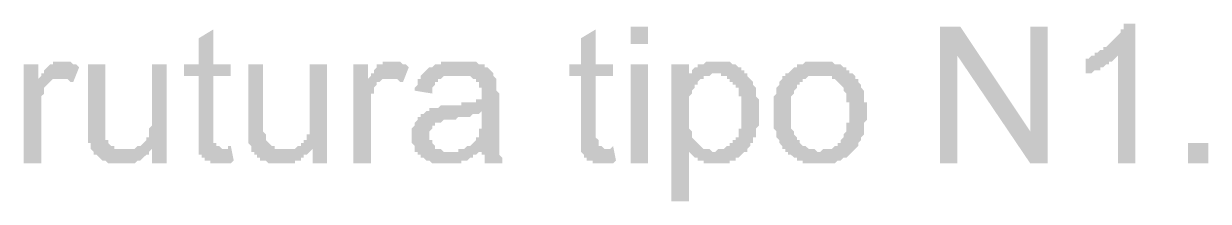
# Model space of a CAD drawing. Header units: millimetres. Extents: x 3949 to 6216, y -1987 to -943.
# Drawn here: x 5059.41 to 5079.23, y -1683.44 to -1680.47 of the extents above; entities that cross this region are included whole.
import ezdxf

# ---------------------------------------------------------------- set-up
doc = ezdxf.new("R2010")
doc.units = ezdxf.units.MM
doc.layers.add('PADRÃO DE ENTRADA', color=7, linetype='Continuous', lineweight=0)

msp = doc.modelspace()

# ---------------------------------------------------------------- hatches: boundary and pattern name
at = {"layer": 'PADRÃO DE ENTRADA', "transparency": 33554559}
for points in [[(5062.872, -1682.517), (5062.921, -1682.761), (5062.872, -1682.81), (5062.824, -1682.81), (5062.824, -1682.81), (5062.775, -1682.81), (5062.775, -1682.81), (5062.726, -1682.81), (5062.726, -1682.81), (5062.677, -1682.81), (5062.628, -1682.81), (5062.579, -1682.81), (5062.579, -1682.81), (5062.531, -1682.81), (5062.531, -1682.761), (5062.482, -1682.761), (5062.482, -1682.761), (5062.433, -1682.761), (5062.433, -1682.712), (5062.384, -1682.712), (5062.384, -1682.664), (5062.335, -1682.664), (5062.335, -1682.615), (5062.335, -1682.615), (5062.335, -1682.615), (5062.335, -1682.566), (5062.335, -1682.566), (5062.335, -1682.517), (5062.335, -1682.468), (5062.335, -1682.468), (5062.335, -1682.419), (5062.335, -1682.371), (5062.335, -1682.322), (5062.335, -1682.322), (5062.335, -1681.345), (5062.091, -1681.345), (5062.091, -1681.15), (5062.335, -1681.15), (5062.335, -1680.711), (5062.579, -1680.564), (5062.579, -1681.15), (5062.872, -1681.15), (5062.872, -1681.345), (5062.579, -1681.345), (5062.579, -1682.322), (5062.579, -1682.371), (5062.579, -1682.419), (5062.579, -1682.419), (5062.579, -1682.468), (5062.628, -1682.468), (5062.628, -1682.517), (5062.628, -1682.517), (5062.677, -1682.517), (5062.677, -1682.517), (5062.726, -1682.566), (5062.726, -1682.566), (5062.775, -1682.566), (5062.775, -1682.566), (5062.824, -1682.566), (5062.824, -1682.517), (5062.872, -1682.517)], [(5069.268, -1682.517), (5069.317, -1682.761), (5069.268, -1682.81), (5069.268, -1682.81), (5069.219, -1682.81), (5069.17, -1682.81), (5069.17, -1682.81), (5069.121, -1682.81), (5069.121, -1682.81), (5069.073, -1682.81), (5069.024, -1682.81), (5069.024, -1682.81), (5068.975, -1682.81), (5068.926, -1682.81), (5068.926, -1682.761), (5068.877, -1682.761), (5068.877, -1682.761), (5068.828, -1682.761), (5068.828, -1682.712), (5068.78, -1682.712), (5068.78, -1682.664), (5068.78, -1682.664), (5068.731, -1682.615), (5068.731, -1682.615), (5068.731, -1682.615), (5068.731, -1682.566), (5068.731, -1682.566), (5068.731, -1682.517), (5068.731, -1682.468), (5068.731, -1682.468), (5068.731, -1682.419), (5068.731, -1682.371), (5068.731, -1682.322), (5068.731, -1682.322), (5068.731, -1681.345), (5068.536, -1681.345), (5068.536, -1681.15), (5068.731, -1681.15), (5068.731, -1680.711), (5068.975, -1680.564), (5068.975, -1681.15), (5069.268, -1681.15), (5069.268, -1681.345), (5068.975, -1681.345), (5068.975, -1682.322), (5068.975, -1682.371), (5069.024, -1682.419), (5069.024, -1682.419), (5069.024, -1682.468), (5069.024, -1682.468), (5069.024, -1682.517), (5069.073, -1682.517), (5069.073, -1682.517), (5069.073, -1682.517), (5069.121, -1682.566), (5069.17, -1682.566), (5069.17, -1682.566), (5069.17, -1682.566), (5069.219, -1682.566), (5069.268, -1682.517), (5069.268, -1682.517)], [(5074.736, -1682.81), (5074.736, -1680.515), (5075.077, -1680.515), (5076.249, -1682.273), (5076.249, -1680.515), (5076.542, -1680.515), (5076.542, -1682.81), (5076.249, -1682.81), (5075.029, -1681.004), (5075.029, -1682.81)], [(5078.007, -1682.81), (5077.714, -1682.81), (5077.714, -1681.004), (5077.714, -1681.004), (5077.665, -1681.053), (5077.665, -1681.053), (5077.665, -1681.053), (5077.616, -1681.101), (5077.567, -1681.101), (5077.567, -1681.15), (5077.519, -1681.15), (5077.519, -1681.15), (5077.47, -1681.199), (5077.47, -1681.199), (5077.421, -1681.199), (5077.421, -1681.248), (5077.372, -1681.248), (5077.323, -1681.248), (5077.323, -1681.248), (5077.274, -1681.297), (5077.274, -1681.297), (5077.226, -1681.297), (5077.177, -1681.297), (5077.177, -1681.345), (5077.177, -1681.345), (5077.177, -1681.053), (5077.177, -1681.053), (5077.226, -1681.053), (5077.274, -1681.004), (5077.274, -1681.004), (5077.323, -1681.004), (5077.323, -1680.955), (5077.372, -1680.955), (5077.372, -1680.955), (5077.421, -1680.906), (5077.47, -1680.906), (5077.47, -1680.857), (5077.519, -1680.857), (5077.519, -1680.857), (5077.567, -1680.808), (5077.567, -1680.808), (5077.567, -1680.808), (5077.616, -1680.76), (5077.616, -1680.76), (5077.665, -1680.711), (5077.665, -1680.711), (5077.714, -1680.662), (5077.714, -1680.662), (5077.763, -1680.613), (5077.763, -1680.613), (5077.763, -1680.564), (5077.811, -1680.564), (5077.811, -1680.515), (5077.811, -1680.515), (5077.811, -1680.467), (5078.007, -1680.467)], [(5059.406, -1682.81), (5059.406, -1681.15), (5059.65, -1681.15), (5059.65, -1681.394), (5059.699, -1681.345), (5059.699, -1681.297), (5059.748, -1681.297), (5059.748, -1681.248), (5059.748, -1681.248), (5059.797, -1681.199), (5059.797, -1681.199), (5059.845, -1681.15), (5059.845, -1681.15), (5059.845, -1681.15), (5059.894, -1681.15), (5059.894, -1681.101), (5059.943, -1681.101), (5059.943, -1681.101), (5059.992, -1681.101), (5060.041, -1681.101), (5060.041, -1681.101), (5060.041, -1681.101), (5060.09, -1681.101), (5060.09, -1681.101), (5060.138, -1681.101), (5060.187, -1681.101), (5060.187, -1681.101), (5060.236, -1681.15), (5060.285, -1681.15), (5060.285, -1681.15), (5060.334, -1681.199), (5060.236, -1681.443), (5060.187, -1681.443), (5060.138, -1681.394), (5060.138, -1681.394), (5060.09, -1681.394), (5060.09, -1681.394), (5060.041, -1681.394), (5059.992, -1681.394), (5059.992, -1681.394), (5059.943, -1681.394), (5059.894, -1681.394), (5059.894, -1681.394), (5059.845, -1681.443), (5059.845, -1681.443), (5059.845, -1681.443), (5059.797, -1681.492), (5059.797, -1681.492), (5059.748, -1681.541), (5059.748, -1681.541), (5059.748, -1681.59), (5059.748, -1681.59), (5059.748, -1681.638), (5059.748, -1681.638), (5059.699, -1681.687), (5059.699, -1681.687), (5059.699, -1681.736), (5059.699, -1681.785), (5059.699, -1681.785), (5059.699, -1681.834), (5059.699, -1681.882), (5059.699, -1681.882), (5059.699, -1681.931), (5059.699, -1682.81)], [(5061.554, -1682.81), (5061.554, -1682.566), (5061.554, -1682.566), (5061.505, -1682.615), (5061.505, -1682.615), (5061.505, -1682.664), (5061.457, -1682.664), (5061.457, -1682.664), (5061.408, -1682.712), (5061.408, -1682.712), (5061.359, -1682.761), (5061.359, -1682.761), (5061.31, -1682.761), (5061.31, -1682.761), (5061.261, -1682.81), (5061.212, -1682.81), (5061.212, -1682.81), (5061.164, -1682.81), (5061.164, -1682.81), (5061.115, -1682.81), (5061.066, -1682.81), (5061.066, -1682.81), (5061.066, -1682.81), (5061.017, -1682.81), (5060.968, -1682.81), (5060.968, -1682.81), (5060.92, -1682.81), (5060.871, -1682.81), (5060.871, -1682.81), (5060.822, -1682.81), (5060.773, -1682.761), (5060.773, -1682.761), (5060.724, -1682.761), (5060.724, -1682.761), (5060.675, -1682.712), (5060.675, -1682.712), (5060.627, -1682.664), (5060.627, -1682.664), (5060.578, -1682.664), (5060.578, -1682.615), (5060.578, -1682.615), (5060.529, -1682.566), (5060.529, -1682.566), (5060.529, -1682.517), (5060.529, -1682.468), (5060.48, -1682.468), (5060.48, -1682.419), (5060.48, -1682.419), (5060.48, -1682.419), (5060.48, -1682.371), (5060.48, -1682.322), (5060.48, -1682.322), (5060.48, -1682.273), (5060.48, -1682.224), (5060.48, -1682.224), (5060.48, -1682.175), (5060.48, -1682.175), (5060.48, -1681.15), (5060.773, -1681.15), (5060.773, -1682.029), (5060.773, -1682.078), (5060.773, -1682.127), (5060.773, -1682.175), (5060.773, -1682.224), (5060.773, -1682.224), (5060.773, -1682.273), (5060.773, -1682.322), (5060.773, -1682.322), (5060.773, -1682.322), (5060.773, -1682.322), (5060.773, -1682.371), (5060.773, -1682.419), (5060.822, -1682.419), (5060.822, -1682.468), (5060.822, -1682.468), (5060.871, -1682.517), (5060.871, -1682.517), (5060.92, -1682.517), (5060.92, -1682.566), (5060.968, -1682.566), (5061.017, -1682.566), (5061.017, -1682.566), (5061.066, -1682.566), (5061.115, -1682.566), (5061.115, -1682.566), (5061.115, -1682.566), (5061.164, -1682.566), (5061.212, -1682.566), (5061.212, -1682.566), (5061.261, -1682.566), (5061.261, -1682.566), (5061.31, -1682.517), (5061.359, -1682.517), (5061.359, -1682.517), (5061.408, -1682.468), (5061.408, -1682.468), (5061.457, -1682.419), (5061.457, -1682.419), (5061.457, -1682.371), (5061.505, -1682.371), (5061.505, -1682.322), (5061.505, -1682.322), (5061.505, -1682.273), (5061.505, -1682.273), (5061.505, -1682.224), (5061.505, -1682.224), (5061.554, -1682.175), (5061.554, -1682.127), (5061.554, -1682.127), (5061.554, -1682.078), (5061.554, -1682.029), (5061.554, -1682.029), (5061.554, -1681.15), (5061.798, -1681.15), (5061.798, -1682.81)], [(5064.239, -1682.81), (5064.239, -1682.566), (5064.239, -1682.566), (5064.191, -1682.615), (5064.191, -1682.615), (5064.142, -1682.664), (5064.142, -1682.664), (5064.093, -1682.664), (5064.093, -1682.712), (5064.044, -1682.712), (5064.044, -1682.761), (5063.995, -1682.761), (5063.995, -1682.761), (5063.946, -1682.761), (5063.946, -1682.81), (5063.898, -1682.81), (5063.898, -1682.81), (5063.849, -1682.81), (5063.8, -1682.81), (5063.8, -1682.81), (5063.751, -1682.81), (5063.702, -1682.81), (5063.702, -1682.81), (5063.702, -1682.81), (5063.653, -1682.81), (5063.605, -1682.81), (5063.605, -1682.81), (5063.556, -1682.81), (5063.507, -1682.81), (5063.507, -1682.81), (5063.458, -1682.761), (5063.458, -1682.761), (5063.409, -1682.761), (5063.361, -1682.761), (5063.361, -1682.712), (5063.312, -1682.712), (5063.312, -1682.664), (5063.263, -1682.664), (5063.263, -1682.664), (5063.263, -1682.615), (5063.214, -1682.615), (5063.214, -1682.566), (5063.214, -1682.566), (5063.214, -1682.517), (5063.165, -1682.468), (5063.165, -1682.468), (5063.165, -1682.419), (5063.165, -1682.419), (5063.165, -1682.419), (5063.165, -1682.371), (5063.165, -1682.322), (5063.165, -1682.322), (5063.165, -1682.273), (5063.165, -1682.224), (5063.165, -1682.224), (5063.165, -1682.175), (5063.165, -1682.175), (5063.165, -1681.15), (5063.409, -1681.15), (5063.409, -1682.029), (5063.409, -1682.078), (5063.409, -1682.127), (5063.409, -1682.175), (5063.409, -1682.224), (5063.409, -1682.224), (5063.409, -1682.273), (5063.458, -1682.322), (5063.458, -1682.322), (5063.458, -1682.322), (5063.458, -1682.322), (5063.458, -1682.371), (5063.458, -1682.419), (5063.458, -1682.419), (5063.507, -1682.468), (5063.507, -1682.468), (5063.556, -1682.517), (5063.556, -1682.517), (5063.605, -1682.517), (5063.605, -1682.566), (5063.653, -1682.566), (5063.653, -1682.566), (5063.702, -1682.566), (5063.751, -1682.566), (5063.751, -1682.566), (5063.751, -1682.566), (5063.8, -1682.566), (5063.849, -1682.566), (5063.849, -1682.566), (5063.898, -1682.566), (5063.946, -1682.566), (5063.946, -1682.566), (5063.995, -1682.517), (5063.995, -1682.517), (5064.044, -1682.517), (5064.044, -1682.468), (5064.093, -1682.468), (5064.093, -1682.419), (5064.142, -1682.419), (5064.142, -1682.371), (5064.142, -1682.371), (5064.142, -1682.322), (5064.191, -1682.322), (5064.191, -1682.273), (5064.191, -1682.273), (5064.191, -1682.224), (5064.191, -1682.224), (5064.191, -1682.175), (5064.191, -1682.127), (5064.191, -1682.127), (5064.191, -1682.078), (5064.191, -1682.029), (5064.191, -1682.029), (5064.191, -1681.15), (5064.483, -1681.15), (5064.483, -1682.81)], [(5064.923, -1682.81), (5064.923, -1681.15), (5065.167, -1681.15), (5065.167, -1681.394), (5065.216, -1681.345), (5065.216, -1681.297), (5065.265, -1681.297), (5065.265, -1681.248), (5065.265, -1681.248), (5065.313, -1681.199), (5065.313, -1681.199), (5065.313, -1681.15), (5065.362, -1681.15), (5065.362, -1681.15), (5065.411, -1681.15), (5065.411, -1681.101), (5065.46, -1681.101), (5065.46, -1681.101), (5065.509, -1681.101), (5065.557, -1681.101), (5065.557, -1681.101), (5065.557, -1681.101), (5065.606, -1681.101), (5065.606, -1681.101), (5065.655, -1681.101), (5065.704, -1681.101), (5065.704, -1681.101), (5065.753, -1681.15), (5065.802, -1681.15), (5065.802, -1681.15), (5065.85, -1681.199), (5065.753, -1681.443), (5065.704, -1681.443), (5065.655, -1681.394), (5065.655, -1681.394), (5065.606, -1681.394), (5065.606, -1681.394), (5065.557, -1681.394), (5065.509, -1681.394), (5065.509, -1681.394), (5065.46, -1681.394), (5065.411, -1681.394), (5065.411, -1681.394), (5065.362, -1681.443), (5065.362, -1681.443), (5065.313, -1681.443), (5065.313, -1681.492), (5065.313, -1681.492), (5065.265, -1681.541), (5065.265, -1681.541), (5065.265, -1681.59), (5065.265, -1681.59), (5065.265, -1681.638), (5065.216, -1681.638), (5065.216, -1681.687), (5065.216, -1681.687), (5065.216, -1681.736), (5065.216, -1681.785), (5065.216, -1681.785), (5065.216, -1681.834), (5065.216, -1681.882), (5065.216, -1681.882), (5065.216, -1681.931), (5065.216, -1682.81)]]:
    msp.add_hatch(color=7, dxfattribs=at).paths.add_polyline_path(points)
h = msp.add_hatch(color=7, dxfattribs=at)
h.paths.add_polyline_path([(5067.071, -1682.566), (5067.071, -1682.615), (5067.022, -1682.615), (5066.973, -1682.664), (5066.973, -1682.664), (5066.924, -1682.664), (5066.924, -1682.712), (5066.876, -1682.712), (5066.876, -1682.712), (5066.827, -1682.761), (5066.827, -1682.761), (5066.778, -1682.761), (5066.778, -1682.761), (5066.729, -1682.761), (5066.729, -1682.81), (5066.68, -1682.81), (5066.68, -1682.81), (5066.632, -1682.81), (5066.583, -1682.81), (5066.583, -1682.81), (5066.534, -1682.81), (5066.485, -1682.81), (5066.485, -1682.81), (5066.436, -1682.81), (5066.387, -1682.81), (5066.339, -1682.81), (5066.339, -1682.81), (5066.29, -1682.81), (5066.241, -1682.81), (5066.241, -1682.81), (5066.192, -1682.761), (5066.192, -1682.761), (5066.143, -1682.761), (5066.143, -1682.761), (5066.095, -1682.712), (5066.095, -1682.712), (5066.046, -1682.712), (5066.046, -1682.712), (5066.046, -1682.664), (5065.997, -1682.664), (5065.997, -1682.615), (5065.948, -1682.615), (5065.948, -1682.566), (5065.948, -1682.566), (5065.948, -1682.517), (5065.899, -1682.468), (5065.899, -1682.468), (5065.899, -1682.419), (5065.899, -1682.371), (5065.899, -1682.371), (5065.899, -1682.371), (5065.899, -1682.322), (5065.899, -1682.273), (5065.899, -1682.273), (5065.899, -1682.224), (5065.948, -1682.175), (5065.948, -1682.175), (5065.948, -1682.127), (5065.948, -1682.127), (5065.997, -1682.078), (5065.997, -1682.078), (5065.997, -1682.029), (5066.046, -1682.029), (5066.046, -1681.98), (5066.095, -1681.98), (5066.095, -1681.98), (5066.143, -1681.931), (5066.143, -1681.931), (5066.192, -1681.931), (5066.192, -1681.882), (5066.241, -1681.882), (5066.29, -1681.882), (5066.29, -1681.882), (5066.339, -1681.882), (5066.339, -1681.882), (5066.387, -1681.834), (5066.387, -1681.834), (5066.436, -1681.834), (5066.485, -1681.834), (5066.534, -1681.834), (5066.534, -1681.834), (5066.583, -1681.834), (5066.632, -1681.834), (5066.68, -1681.834), (5066.729, -1681.834), (5066.729, -1681.785), (5066.778, -1681.785), (5066.827, -1681.785), (5066.827, -1681.785), (5066.876, -1681.785), (5066.924, -1681.785), (5066.924, -1681.785), (5066.973, -1681.785), (5066.973, -1681.736), (5067.022, -1681.736), (5067.022, -1681.736), (5067.071, -1681.736), (5067.071, -1681.687), (5067.071, -1681.687), (5067.071, -1681.638), (5067.071, -1681.638), (5067.071, -1681.59), (5067.071, -1681.541), (5067.022, -1681.541), (5067.022, -1681.492), (5067.022, -1681.492), (5067.022, -1681.443), (5066.973, -1681.443), (5066.973, -1681.443), (5066.973, -1681.394), (5066.924, -1681.394), (5066.924, -1681.394), (5066.876, -1681.345), (5066.876, -1681.345), (5066.827, -1681.345), (5066.778, -1681.345), (5066.778, -1681.345), (5066.729, -1681.345), (5066.68, -1681.345), (5066.68, -1681.345), (5066.632, -1681.345), (5066.583, -1681.345), (5066.534, -1681.345), (5066.534, -1681.345), (5066.485, -1681.345), (5066.436, -1681.345), (5066.436, -1681.345), (5066.387, -1681.394), (5066.387, -1681.394), (5066.387, -1681.394), (5066.339, -1681.394), (5066.339, -1681.443), (5066.29, -1681.443), (5066.29, -1681.492), (5066.29, -1681.492), (5066.241, -1681.541), (5066.241, -1681.541), (5066.241, -1681.59), (5066.241, -1681.638), (5066.241, -1681.638), (5065.948, -1681.59), (5065.948, -1681.59), (5065.948, -1681.541), (5065.997, -1681.492), (5065.997, -1681.492), (5065.997, -1681.443), (5065.997, -1681.394), (5066.046, -1681.394), (5066.046, -1681.345), (5066.046, -1681.345), (5066.095, -1681.297), (5066.095, -1681.297), (5066.095, -1681.297), (5066.143, -1681.248), (5066.143, -1681.248), (5066.192, -1681.199), (5066.192, -1681.199), (5066.241, -1681.199), (5066.29, -1681.15), (5066.29, -1681.15), (5066.339, -1681.15), (5066.339, -1681.15), (5066.387, -1681.15), (5066.387, -1681.101), (5066.436, -1681.101), (5066.485, -1681.101), (5066.485, -1681.101), (5066.534, -1681.101), (5066.583, -1681.101), (5066.583, -1681.101), (5066.632, -1681.101), (5066.68, -1681.101), (5066.68, -1681.101), (5066.729, -1681.101), (5066.778, -1681.101), (5066.827, -1681.101), (5066.827, -1681.101), (5066.876, -1681.101), (5066.924, -1681.101), (5066.924, -1681.101), (5066.973, -1681.101), (5066.973, -1681.101), (5067.022, -1681.15), (5067.022, -1681.15), (5067.071, -1681.15), (5067.12, -1681.15), (5067.12, -1681.199), (5067.169, -1681.199), (5067.169, -1681.199), (5067.217, -1681.248), (5067.217, -1681.248), (5067.217, -1681.248), (5067.266, -1681.297), (5067.266, -1681.297), (5067.266, -1681.345), (5067.315, -1681.394), (5067.315, -1681.394), (5067.315, -1681.443), (5067.315, -1681.443), (5067.315, -1681.492), (5067.315, -1681.492), (5067.315, -1681.541), (5067.315, -1681.541), (5067.315, -1681.59), (5067.364, -1681.638), (5067.364, -1681.687), (5067.364, -1681.736), (5067.364, -1681.736), (5067.364, -1682.078), (5067.364, -1682.127), (5067.364, -1682.175), (5067.364, -1682.224), (5067.364, -1682.273), (5067.364, -1682.322), (5067.364, -1682.371), (5067.364, -1682.371), (5067.364, -1682.419), (5067.364, -1682.468), (5067.364, -1682.468), (5067.364, -1682.517), (5067.364, -1682.517), (5067.364, -1682.566), (5067.364, -1682.566), (5067.364, -1682.566), (5067.364, -1682.566), (5067.364, -1682.615), (5067.364, -1682.664), (5067.364, -1682.664), (5067.413, -1682.712), (5067.413, -1682.761), (5067.413, -1682.761), (5067.413, -1682.81), (5067.12, -1682.81), (5067.12, -1682.761), (5067.12, -1682.712), (5067.12, -1682.712), (5067.12, -1682.664), (5067.071, -1682.664), (5067.071, -1682.615), (5067.071, -1682.566)], flags=0)
h.paths.add_polyline_path([(5067.071, -1681.931), (5067.022, -1681.98), (5067.022, -1681.98), (5066.973, -1681.98), (5066.973, -1681.98), (5066.924, -1681.98), (5066.924, -1681.98), (5066.876, -1682.029), (5066.827, -1682.029), (5066.827, -1682.029), (5066.778, -1682.029), (5066.729, -1682.029), (5066.729, -1682.029), (5066.68, -1682.029), (5066.632, -1682.078), (5066.583, -1682.078), (5066.534, -1682.078), (5066.534, -1682.078), (5066.485, -1682.078), (5066.436, -1682.078), (5066.436, -1682.078), (5066.387, -1682.127), (5066.387, -1682.127), (5066.339, -1682.127), (5066.339, -1682.127), (5066.29, -1682.127), (5066.29, -1682.175), (5066.241, -1682.175), (5066.241, -1682.224), (5066.241, -1682.224), (5066.192, -1682.273), (5066.192, -1682.273), (5066.192, -1682.322), (5066.192, -1682.322), (5066.192, -1682.371), (5066.192, -1682.419), (5066.241, -1682.419), (5066.241, -1682.468), (5066.241, -1682.468), (5066.29, -1682.517), (5066.29, -1682.517), (5066.29, -1682.566), (5066.339, -1682.566), (5066.339, -1682.566), (5066.387, -1682.566), (5066.436, -1682.615), (5066.436, -1682.615), (5066.485, -1682.615), (5066.534, -1682.615), (5066.534, -1682.615), (5066.583, -1682.615), (5066.583, -1682.615), (5066.632, -1682.615), (5066.68, -1682.615), (5066.68, -1682.566), (5066.729, -1682.566), (5066.778, -1682.566), (5066.778, -1682.566), (5066.827, -1682.517), (5066.827, -1682.517), (5066.876, -1682.517), (5066.876, -1682.517), (5066.924, -1682.468), (5066.924, -1682.468), (5066.973, -1682.419), (5066.973, -1682.419), (5066.973, -1682.371), (5067.022, -1682.371), (5067.022, -1682.322), (5067.022, -1682.322), (5067.022, -1682.273), (5067.022, -1682.273), (5067.022, -1682.224), (5067.071, -1682.224), (5067.071, -1682.175), (5067.071, -1682.127), (5067.071, -1682.078), (5067.071, -1682.078), (5067.071, -1682.078)], flags=0)
h = msp.add_hatch(color=7, dxfattribs=at)
h.paths.add_polyline_path([(5070.244, -1683.445), (5070.244, -1681.15), (5070.537, -1681.15), (5070.537, -1681.345), (5070.537, -1681.297), (5070.586, -1681.297), (5070.586, -1681.248), (5070.586, -1681.248), (5070.635, -1681.199), (5070.635, -1681.199), (5070.684, -1681.199), (5070.684, -1681.15), (5070.732, -1681.15), (5070.732, -1681.15), (5070.781, -1681.15), (5070.83, -1681.101), (5070.83, -1681.101), (5070.879, -1681.101), (5070.879, -1681.101), (5070.928, -1681.101), (5070.977, -1681.101), (5071.025, -1681.101), (5071.025, -1681.101), (5071.025, -1681.101), (5071.074, -1681.101), (5071.123, -1681.101), (5071.123, -1681.101), (5071.172, -1681.101), (5071.221, -1681.101), (5071.221, -1681.101), (5071.269, -1681.15), (5071.269, -1681.15), (5071.318, -1681.15), (5071.318, -1681.15), (5071.367, -1681.199), (5071.367, -1681.199), (5071.416, -1681.199), (5071.416, -1681.248), (5071.465, -1681.248), (5071.465, -1681.297), (5071.514, -1681.297), (5071.514, -1681.345), (5071.514, -1681.345), (5071.562, -1681.394), (5071.562, -1681.394), (5071.611, -1681.443), (5071.611, -1681.443), (5071.611, -1681.492), (5071.611, -1681.492), (5071.66, -1681.541), (5071.66, -1681.59), (5071.66, -1681.59), (5071.66, -1681.638), (5071.66, -1681.638), (5071.66, -1681.687), (5071.709, -1681.736), (5071.709, -1681.736), (5071.709, -1681.785), (5071.709, -1681.834), (5071.709, -1681.834), (5071.709, -1681.882), (5071.709, -1681.931), (5071.709, -1681.931), (5071.709, -1681.931), (5071.709, -1681.98), (5071.709, -1682.029), (5071.709, -1682.029), (5071.709, -1682.078), (5071.709, -1682.127), (5071.709, -1682.127), (5071.709, -1682.175), (5071.66, -1682.224), (5071.66, -1682.224), (5071.66, -1682.273), (5071.66, -1682.273), (5071.66, -1682.322), (5071.66, -1682.371), (5071.611, -1682.371), (5071.611, -1682.419), (5071.611, -1682.419), (5071.611, -1682.468), (5071.562, -1682.468), (5071.562, -1682.517), (5071.514, -1682.566), (5071.514, -1682.566), (5071.514, -1682.615), (5071.465, -1682.615), (5071.465, -1682.615), (5071.416, -1682.664), (5071.416, -1682.664), (5071.367, -1682.712), (5071.367, -1682.712), (5071.367, -1682.712), (5071.318, -1682.712), (5071.318, -1682.761), (5071.269, -1682.761), (5071.221, -1682.761), (5071.221, -1682.81), (5071.172, -1682.81), (5071.123, -1682.81), (5071.123, -1682.81), (5071.074, -1682.81), (5071.074, -1682.81), (5071.025, -1682.81), (5070.977, -1682.81), (5070.977, -1682.81), (5070.928, -1682.81), (5070.928, -1682.81), (5070.879, -1682.81), (5070.879, -1682.81), (5070.83, -1682.81), (5070.781, -1682.81), (5070.781, -1682.761), (5070.732, -1682.761), (5070.732, -1682.761), (5070.684, -1682.761), (5070.684, -1682.712), (5070.635, -1682.712), (5070.635, -1682.712), (5070.586, -1682.664), (5070.586, -1682.664), (5070.537, -1682.615), (5070.537, -1682.615), (5070.537, -1683.445)], flags=0)
h.paths.add_polyline_path([(5070.537, -1681.98), (5070.537, -1682.029), (5070.537, -1682.029), (5070.537, -1682.078), (5070.537, -1682.127), (5070.537, -1682.175), (5070.537, -1682.175), (5070.537, -1682.224), (5070.537, -1682.224), (5070.586, -1682.273), (5070.586, -1682.322), (5070.586, -1682.322), (5070.586, -1682.371), (5070.586, -1682.371), (5070.635, -1682.419), (5070.635, -1682.419), (5070.635, -1682.419), (5070.684, -1682.468), (5070.684, -1682.468), (5070.732, -1682.517), (5070.732, -1682.517), (5070.781, -1682.566), (5070.781, -1682.566), (5070.83, -1682.566), (5070.879, -1682.566), (5070.879, -1682.566), (5070.928, -1682.615), (5070.928, -1682.615), (5070.977, -1682.615), (5070.977, -1682.615), (5071.025, -1682.566), (5071.074, -1682.566), (5071.074, -1682.566), (5071.123, -1682.566), (5071.123, -1682.566), (5071.172, -1682.517), (5071.172, -1682.517), (5071.221, -1682.517), (5071.221, -1682.468), (5071.269, -1682.468), (5071.269, -1682.419), (5071.318, -1682.419), (5071.318, -1682.371), (5071.318, -1682.371), (5071.367, -1682.371), (5071.367, -1682.322), (5071.367, -1682.273), (5071.367, -1682.273), (5071.367, -1682.224), (5071.416, -1682.224), (5071.416, -1682.175), (5071.416, -1682.127), (5071.416, -1682.127), (5071.416, -1682.078), (5071.416, -1682.029), (5071.416, -1681.98), (5071.416, -1681.98), (5071.416, -1681.931), (5071.416, -1681.882), (5071.416, -1681.882), (5071.416, -1681.834), (5071.416, -1681.785), (5071.416, -1681.785), (5071.416, -1681.736), (5071.416, -1681.687), (5071.367, -1681.687), (5071.367, -1681.638), (5071.367, -1681.59), (5071.367, -1681.59), (5071.367, -1681.541), (5071.318, -1681.541), (5071.318, -1681.492), (5071.318, -1681.492), (5071.269, -1681.492), (5071.269, -1681.443), (5071.221, -1681.443), (5071.221, -1681.394), (5071.172, -1681.394), (5071.172, -1681.345), (5071.123, -1681.345), (5071.123, -1681.345), (5071.074, -1681.345), (5071.074, -1681.297), (5071.025, -1681.297), (5070.977, -1681.297), (5070.977, -1681.297), (5070.928, -1681.297), (5070.928, -1681.297), (5070.879, -1681.345), (5070.879, -1681.345), (5070.83, -1681.345), (5070.83, -1681.345), (5070.781, -1681.345), (5070.781, -1681.394), (5070.732, -1681.394), (5070.684, -1681.443), (5070.684, -1681.443), (5070.684, -1681.492), (5070.635, -1681.492), (5070.635, -1681.541), (5070.635, -1681.541), (5070.586, -1681.59), (5070.586, -1681.59), (5070.586, -1681.638), (5070.586, -1681.638), (5070.537, -1681.687), (5070.537, -1681.687), (5070.537, -1681.736), (5070.537, -1681.785), (5070.537, -1681.785), (5070.537, -1681.834), (5070.537, -1681.882), (5070.537, -1681.931), (5070.537, -1681.931), (5070.537, -1681.98)], flags=0)
h = msp.add_hatch(color=7, dxfattribs=at)
h.paths.add_polyline_path([(5071.953, -1681.98), (5071.953, -1681.931), (5071.953, -1681.882), (5071.953, -1681.834), (5071.953, -1681.834), (5071.953, -1681.785), (5071.953, -1681.736), (5071.953, -1681.687), (5071.953, -1681.687), (5072.002, -1681.638), (5072.002, -1681.638), (5072.002, -1681.59), (5072.002, -1681.541), (5072.002, -1681.541), (5072.051, -1681.492), (5072.051, -1681.492), (5072.051, -1681.443), (5072.051, -1681.443), (5072.099, -1681.394), (5072.099, -1681.394), (5072.099, -1681.345), (5072.148, -1681.345), (5072.148, -1681.297), (5072.197, -1681.297), (5072.197, -1681.297), (5072.197, -1681.297), (5072.246, -1681.248), (5072.246, -1681.248), (5072.295, -1681.199), (5072.295, -1681.199), (5072.344, -1681.199), (5072.344, -1681.15), (5072.392, -1681.15), (5072.392, -1681.15), (5072.441, -1681.15), (5072.441, -1681.15), (5072.49, -1681.101), (5072.539, -1681.101), (5072.539, -1681.101), (5072.588, -1681.101), (5072.636, -1681.101), (5072.636, -1681.101), (5072.685, -1681.101), (5072.734, -1681.101), (5072.734, -1681.101), (5072.734, -1681.101), (5072.783, -1681.101), (5072.832, -1681.101), (5072.832, -1681.101), (5072.881, -1681.101), (5072.929, -1681.101), (5072.929, -1681.101), (5072.978, -1681.15), (5073.027, -1681.15), (5073.027, -1681.15), (5073.076, -1681.15), (5073.076, -1681.15), (5073.125, -1681.199), (5073.125, -1681.199), (5073.173, -1681.199), (5073.173, -1681.248), (5073.222, -1681.248), (5073.222, -1681.297), (5073.271, -1681.297), (5073.271, -1681.297), (5073.32, -1681.345), (5073.32, -1681.345), (5073.32, -1681.394), (5073.369, -1681.394), (5073.369, -1681.443), (5073.369, -1681.443), (5073.418, -1681.492), (5073.418, -1681.492), (5073.418, -1681.541), (5073.418, -1681.541), (5073.466, -1681.59), (5073.466, -1681.638), (5073.466, -1681.638), (5073.466, -1681.687), (5073.466, -1681.687), (5073.466, -1681.736), (5073.466, -1681.785), (5073.515, -1681.785), (5073.515, -1681.834), (5073.515, -1681.882), (5073.515, -1681.931), (5073.515, -1681.931), (5073.515, -1681.98), (5073.515, -1682.029), (5073.515, -1682.029), (5073.515, -1682.078), (5073.466, -1682.127), (5073.466, -1682.175), (5073.466, -1682.175), (5073.466, -1682.224), (5073.466, -1682.224), (5073.466, -1682.273), (5073.466, -1682.322), (5073.466, -1682.322), (5073.418, -1682.371), (5073.418, -1682.371), (5073.418, -1682.419), (5073.418, -1682.419), (5073.418, -1682.419), (5073.369, -1682.468), (5073.369, -1682.517), (5073.369, -1682.517), (5073.32, -1682.566), (5073.32, -1682.566), (5073.271, -1682.615), (5073.271, -1682.615), (5073.271, -1682.615), (5073.222, -1682.664), (5073.222, -1682.664), (5073.173, -1682.712), (5073.125, -1682.712), (5073.125, -1682.712), (5073.076, -1682.761), (5073.076, -1682.761), (5073.027, -1682.761), (5073.027, -1682.761), (5072.978, -1682.81), (5072.929, -1682.81), (5072.929, -1682.81), (5072.881, -1682.81), (5072.832, -1682.81), (5072.832, -1682.81), (5072.783, -1682.81), (5072.783, -1682.81), (5072.734, -1682.81), (5072.734, -1682.81), (5072.685, -1682.81), (5072.636, -1682.81), (5072.636, -1682.81), (5072.588, -1682.81), (5072.539, -1682.81), (5072.539, -1682.81), (5072.49, -1682.81), (5072.441, -1682.81), (5072.441, -1682.761), (5072.392, -1682.761), (5072.392, -1682.761), (5072.344, -1682.761), (5072.344, -1682.712), (5072.295, -1682.712), (5072.295, -1682.712), (5072.246, -1682.664), (5072.246, -1682.664), (5072.197, -1682.664), (5072.197, -1682.615), (5072.148, -1682.615), (5072.148, -1682.566), (5072.099, -1682.566), (5072.099, -1682.517), (5072.099, -1682.517), (5072.051, -1682.468), (5072.051, -1682.468), (5072.051, -1682.419), (5072.051, -1682.419), (5072.002, -1682.371), (5072.002, -1682.371), (5072.002, -1682.322), (5072.002, -1682.322), (5072.002, -1682.273), (5071.953, -1682.224), (5071.953, -1682.224), (5071.953, -1682.175), (5071.953, -1682.127), (5071.953, -1682.127), (5071.953, -1682.078), (5071.953, -1682.029), (5071.953, -1682.029), (5071.953, -1681.98), (5071.953, -1681.98)], flags=0)
h.paths.add_polyline_path([(5072.246, -1681.98), (5072.246, -1681.98), (5072.246, -1682.029), (5072.246, -1682.078), (5072.246, -1682.127), (5072.246, -1682.127), (5072.246, -1682.175), (5072.246, -1682.224), (5072.246, -1682.224), (5072.295, -1682.273), (5072.295, -1682.273), (5072.295, -1682.322), (5072.295, -1682.322), (5072.344, -1682.371), (5072.344, -1682.371), (5072.344, -1682.419), (5072.392, -1682.419), (5072.392, -1682.419), (5072.392, -1682.468), (5072.392, -1682.468), (5072.441, -1682.517), (5072.441, -1682.517), (5072.49, -1682.517), (5072.539, -1682.566), (5072.539, -1682.566), (5072.588, -1682.566), (5072.588, -1682.566), (5072.636, -1682.566), (5072.685, -1682.615), (5072.685, -1682.615), (5072.734, -1682.615), (5072.734, -1682.615), (5072.783, -1682.566), (5072.832, -1682.566), (5072.832, -1682.566), (5072.881, -1682.566), (5072.881, -1682.566), (5072.929, -1682.566), (5072.978, -1682.517), (5072.978, -1682.517), (5073.027, -1682.517), (5073.027, -1682.468), (5073.076, -1682.468), (5073.076, -1682.419), (5073.076, -1682.419), (5073.125, -1682.371), (5073.125, -1682.371), (5073.125, -1682.371), (5073.125, -1682.322), (5073.173, -1682.273), (5073.173, -1682.273), (5073.173, -1682.224), (5073.173, -1682.224), (5073.173, -1682.175), (5073.173, -1682.127), (5073.222, -1682.127), (5073.222, -1682.078), (5073.222, -1682.029), (5073.222, -1681.98), (5073.222, -1681.98), (5073.222, -1681.931), (5073.222, -1681.931), (5073.222, -1681.882), (5073.222, -1681.834), (5073.222, -1681.785), (5073.173, -1681.785), (5073.173, -1681.736), (5073.173, -1681.687), (5073.173, -1681.687), (5073.173, -1681.638), (5073.173, -1681.638), (5073.125, -1681.59), (5073.125, -1681.59), (5073.125, -1681.541), (5073.125, -1681.541), (5073.076, -1681.492), (5073.076, -1681.492), (5073.027, -1681.443), (5073.027, -1681.443), (5072.978, -1681.394), (5072.978, -1681.394), (5072.929, -1681.394), (5072.929, -1681.345), (5072.881, -1681.345), (5072.881, -1681.345), (5072.832, -1681.345), (5072.783, -1681.345), (5072.783, -1681.345), (5072.734, -1681.345), (5072.734, -1681.345), (5072.685, -1681.345), (5072.636, -1681.345), (5072.636, -1681.345), (5072.588, -1681.345), (5072.588, -1681.345), (5072.539, -1681.345), (5072.49, -1681.394), (5072.49, -1681.394), (5072.441, -1681.394), (5072.441, -1681.443), (5072.392, -1681.443), (5072.392, -1681.443), (5072.392, -1681.492), (5072.344, -1681.492), (5072.344, -1681.541), (5072.344, -1681.541), (5072.295, -1681.59), (5072.295, -1681.59), (5072.295, -1681.638), (5072.295, -1681.638), (5072.246, -1681.687), (5072.246, -1681.687), (5072.246, -1681.736), (5072.246, -1681.785), (5072.246, -1681.785), (5072.246, -1681.834), (5072.246, -1681.882), (5072.246, -1681.931), (5072.246, -1681.931), (5072.246, -1681.98)], flags=0)

# ---------------------------------------------------------------- linework, layer by layer
at = {"layer": 'PADRÃO DE ENTRADA', "color": 7, "lineweight": 5, "transparency": 33554559}
for points in [[(5069.561, -1680.808), (5069.561, -1680.515), (5069.854, -1680.808), (5069.854, -1680.515)], [(5069.561, -1682.81), (5069.561, -1681.15), (5069.854, -1682.81), (5069.854, -1681.15)], [(5078.885, -1682.81), (5078.885, -1682.468), (5079.227, -1682.81), (5079.227, -1682.468)]]:
    msp.add_solid(points, dxfattribs=at)

doc.saveas('drawing.dxf')
